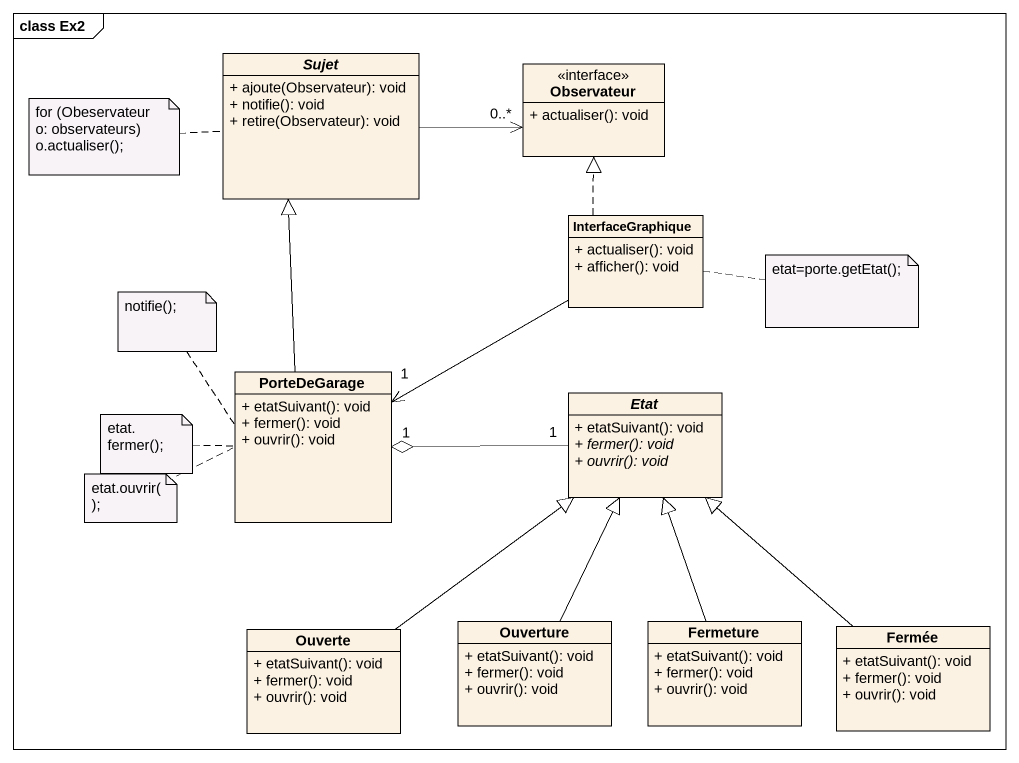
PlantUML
@startuml
mainframe class Ex2
hide circle
hide empty members
skinparam classAttributeIconSize 0
abstract class Sujet {
  + ajoute(Observateur): void
  + notifie(): void
  + retire(Observateur): void
}
class Observateur <<interface>> {
  + actualiser(): void
}
class InterfaceGraphique {
  + actualiser(): void
  + afficher(): void
}
class PorteDeGarage {
  + etatSuivant(): void
  + fermer(): void
  + ouvrir(): void
}
abstract class Etat {
  + etatSuivant(): void
  {abstract} + fermer(): void
  {abstract} + ouvrir(): void
}
class Ouverte {
  + etatSuivant(): void
  + fermer(): void
  + ouvrir(): void
}
class Ouverture {
  + etatSuivant(): void
  + fermer(): void
  + ouvrir(): void
}
class Fermeture {
  + etatSuivant(): void
  + fermer(): void
  + ouvrir(): void
}
class Fermée {
  + etatSuivant(): void
  + fermer(): void
  + ouvrir(): void
}
Sujet -right-> "0..*" Observateur
InterfaceGraphique .up.|> Observateur
InterfaceGraphique -left-> "1" PorteDeGarage
PorteDeGarage -up-|> Sujet
Etat "1" -left-o "1" PorteDeGarage
Ouverte -up-|> Etat
Ouverture -up-|> Etat
Fermeture -up-|> Etat
Fermée -up-|> Etat
note left of Sujet
  for (Obeservateur o: observateurs)
  o.actualiser();
end note
note right of InterfaceGraphique : etat=porte.getEtat();
note top of PorteDeGarage : notifie();
note left of PorteDeGarage : etat.fermer();
note left of PorteDeGarage : etat.ouvrir();
@enduml
